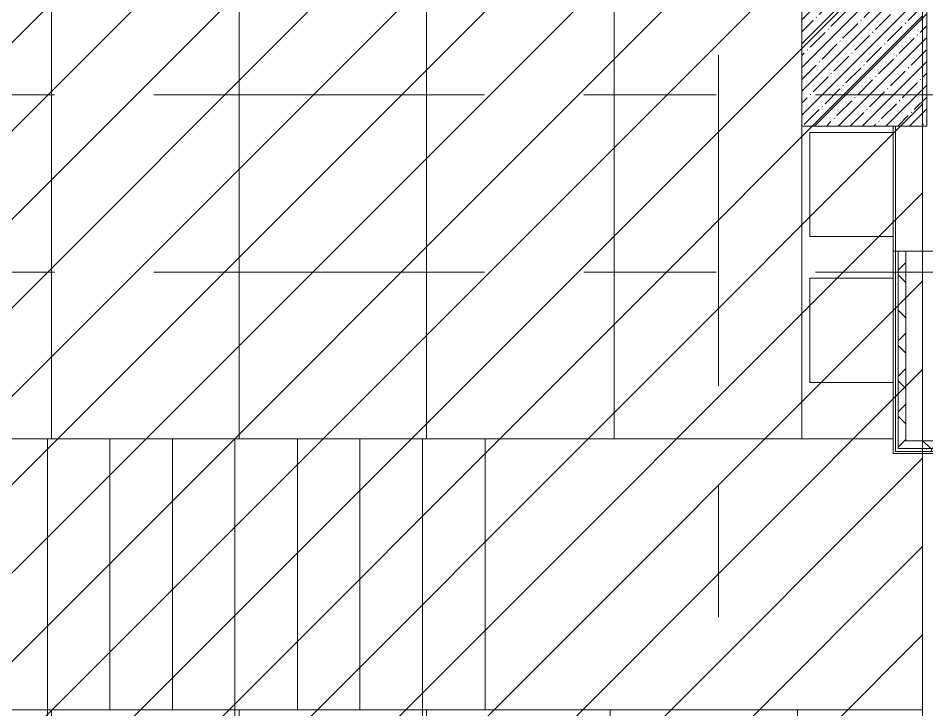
# Model space of a CAD drawing. Header units: millimetres. Extents: x -2911 to 185427, y -8553 to 29000.
# Drawn here: x 26250 to 30610, y 19200 to 22518 of the extents above; entities that cross this region are included whole.
import ezdxf

# ---------------------------------------------------------------- set-up
doc = ezdxf.new("R2010")
doc.units = ezdxf.units.MM
doc.linetypes.add('Осевая', pattern=[3175, 635, -476.25, 1587.5, -476.25])
for name, color, linetype, lineweight in [('A-DETL', 7, 'Continuous', 9), ('A-WALL', 7, 'Continuous', 9), ('I-WALL', 7, 'Continuous', 9), ('S-COLS', 7, 'Continuous', 9), ('S-STRS', 7, 'Continuous', 13), ('Оси-2', 7, 'Осевая', 9)]:
    doc.layers.add(name, color=color, linetype=linetype, lineweight=lineweight)
for name, color, linetype, lineweight, true_color in [('A-DETL-GENF-1', 7, 'Continuous', 9, 0xc0c0c0), ('A-WALL-1', 7, 'Continuous', 9, 0x3c3c3c), ('A-WALL-FNSH-1', 7, 'Continuous', 9, 0x3c3c3c), ('I-FURN-1', 7, 'Continuous', 9, 0xf0f0f0)]:
    doc.layers.add(name, color=color, linetype=linetype, lineweight=lineweight, true_color=true_color)
pattern_1 = [(0, (0, 0), (406.4, 101.6), [33.528, -271.272, 33.528, -271.272, -1625.6]), (0, (0, 0), (406.4, 101.6), [-609.6, 33.528, -576.072, 33.528, -271.272, -711.2]), (0, (0, 0), (406.4, 101.6), [-1524, 33.528, -169.672, 33.528, -474.472]), (120, (152.4, 50.8), (-291.18818, 301.15272), [33.528, -271.272, 33.528, -271.272, -1625.6]), (120, (152.4, 50.8), (-291.18818, 301.15272), [-609.6, 33.528, -576.072, 33.528, -271.272, -711.2]), (120, (152.4, 50.8), (-291.18818, 301.15272), [-1524, 33.528, -169.672, 33.528, -474.472]), (240, (203.2, 254), (-115.21182, -402.75272), [33.528, -271.272, 33.528, -271.272, -1625.6]), (240, (203.2, 254), (-115.21182, -402.75272), [-609.6, 33.528, -576.072, 33.528, -271.272, -711.2]), (240, (203.2, 254), (-115.21182, -402.75272), [-1524, 33.528, -169.672, 33.528, -474.472])]
pattern_2 = [(135, (0, 0), (-84.8528, -84.8528), []), (225, (0, 0), (84.8528, -84.8528), [])]

# ---------------------------------------------------------------- blocks, each defined once
blk = doc.blocks.new('Перекрытия 3 - Перекрытия 4-20977624-План размещения напольных электротехнических лючков и розеток 2 этажа в осях 1-12')
at = {"layer": 'S-STRS'}
for p, q in [((26410, 20500), (26410, 26270.4)), ((27310, 20500), (27310, 26270.4)), ((28210, 20500), (28210, 26270.4)), ((29110, 20500), (29110, 26270.4)), ((30010, 20500), (30010, 22000)), ((26410, 20500), (25510, 20500)), ((27310, 20500), (26410, 20500)), ((28210, 20500), (27310, 20500)), ((29110, 20500), (28210, 20500)), ((30010, 20500), (29110, 20500)), ((30449, 20500), (30010, 20500))]:
    blk.add_line(p, q, dxfattribs=at)
blk = doc.blocks.new('Подушка 500500  - Подушка 500500 -30734744-План размещения напольных электротехнических лючков и розеток 2 этажа в осях 1-12')
at = {"layer": 'I-FURN-1'}
for p, q in [((150, 250), (-250, 250)), ((-250, 250), (-250, -250)), ((-250, -250), (-250, 250)), ((-250, 250), (150, 250)), ((-250, -250), (150, -250)), ((150, -250), (-250, -250))]:
    blk.add_line(p, q, dxfattribs=at)
blk = doc.blocks.new('Подушка 500500  - Подушка 500х500 _второго цвета_-30765996-План размещения напольных электротехнических лючков и розеток 2 этажа в осях 1-12')
at = {"layer": 'I-FURN-1'}
for p, q in [((150, 250), (-250, 250)), ((-250, 250), (-250, -250)), ((-250, -250), (-250, 250)), ((-250, 250), (150, 250)), ((-250, -250), (150, -250)), ((150, -250), (-250, -250))]:
    blk.add_line(p, q, dxfattribs=at)
blk = doc.blocks.new('Перекрытия 2 - Перекрытия 4-32990152-План размещения напольных электротехнических лючков и розеток 2 этажа в осях 1-12')
at = {"layer": 'S-STRS'}
for p, q in [((25510, 19180), (26410, 19180)), ((26410, 19180), (27310, 19180)), ((26410, 15410.8), (26410, 19180)), ((27310, 19180), (28210, 19180)), ((27310, 15410.8), (27310, 19180)), ((28210, 19180), (29110, 19180)), ((28210, 15410.8), (28210, 19180)), ((29110, 19180), (30010, 19180)), ((29110, 15410.8), (29110, 19180)), ((30010, 19180), (30610, 19180)), ((30010, 15410.8), (30010, 19180)), ((30610, 18430), (30610, 19180))]:
    blk.add_line(p, q, dxfattribs=at)
blk = doc.blocks.new('BSC_Колонна _Прямоугольная - 600х600-V167-План размещения напольных электротехнических лючков и розеток 2 этажа в осях 1-12')
at = {"layer": 'S-COLS'}
h = blk.add_hatch(dxfattribs=at)
h.set_pattern_fill('FP_99', color=256, style=0, pattern_type=2)
h.set_pattern_definition([(45, (-30310, -22300), (-57.02463, 57.02463), []), (45, (-30252.975, -22300), (-57.02463, 57.02463), [100.806, -20.161, 3.353, -16.808])])
h.paths.add_polyline_path([(-300, -300), (300, -300), (300, 300), (-300, 300)])
for p, q in [((280, 300), (-300, 300)), ((-300, 300), (-300, -300)), ((300, 300), (280, 300)), ((300, -300), (300, 300)), ((-300, -300), (280, -300)), ((280, -300), (300, -300))]:
    blk.add_line(p, q, dxfattribs=at)

msp = doc.modelspace()

# ---------------------------------------------------------------- hatches: boundary and pattern name
at = {"layer": 'A-DETL-GENF-1'}
h = msp.add_hatch(dxfattribs=at)
h.set_pattern_fill('FP_100', color=256, style=0, pattern_type=2)
h.set_pattern_definition([(45, (0, 0), (-212.132, 212.132), [])])
h.paths.add_polyline_path([(30590, 15231), (30590, 26500), (21910, 26500), (21910, 26900), (14760, 26900), (14760, 24680), (14310.3, 24680), (14310.3, 15231), (27981.9, 15231)])
at = {"layer": 'I-WALL'}
h = msp.add_hatch(dxfattribs=at)
h.set_pattern_fill('FP_92', color=256, style=0, pattern_type=2)
h.set_pattern_definition(pattern_2)
h.paths.add_polyline_path([(30473, 20490), (30510, 20490), (30510, 21400), (30473, 21400), (30473, 20590)])
h.paths.add_polyline_path([(30473, 23500), (30510, 23500), (30510, 26401), (30473, 26401), (30473, 24255.2)])
h = msp.add_hatch(dxfattribs=at)
h.set_pattern_fill('FP_91', color=256, style=0, pattern_type=2)
h.set_pattern_definition(pattern_1)
h.paths.add_polyline_path([(30473, 20453), (30473, 21400), (30460, 21400), (30460, 20453)])
h.paths.add_polyline_path([(30460, 23500), (30473, 23500), (30473, 26364), (30460, 26364), (30460, 24255.2)])
h = msp.add_hatch(dxfattribs=at)
h.set_pattern_fill('FP_91', color=256, style=0, pattern_type=2)
h.set_pattern_definition(pattern_1)
h.paths.add_polyline_path([(33158.8, 20440), (33260, 20440), (33260, 20453), (30460, 20453), (30460, 20440), (33064, 20440)])
h = msp.add_hatch(dxfattribs=at)
h.set_pattern_fill('FP_92', color=256, style=0, pattern_type=2)
h.set_pattern_definition(pattern_2)
h.paths.add_polyline_path([(33273, 20453), (33273, 20490), (30473, 20490), (30473, 20453), (33260, 20453)])

# ---------------------------------------------------------------- linework, layer by layer
at = {"layer": 'A-DETL'}
for p, q in [((30590, 15231), (30590, 26500)), ((26410, 26450), (26410, 20500)), ((27310, 26450), (27310, 20500)), ((28210, 26450), (28210, 20500)), ((29110, 26450), (29110, 20500)), ((21890, 20500), (28781, 20500)), ((26390, 20500), (26390, 19200)), ((26690, 20500), (26690, 19200)), ((26990, 20500), (26990, 19200)), ((27290, 20500), (27290, 19200)), ((27590, 20500), (27590, 19200)), ((27890, 20500), (27890, 19200)), ((28190, 20500), (28190, 19200)), ((28490, 20500), (28490, 19200)), ((28760, 19200), (21890, 19200)), ((26410, 19200), (26410, 15231)), ((27310, 19200), (27310, 15231)), ((28210, 19200), (28210, 15231))]:
    msp.add_line(p, q, dxfattribs=at)
at = {"layer": 'A-WALL'}
for p, q in [((30473, 21400), (30473, 20453)), ((30510, 21400), (30510, 20490)), ((30473, 20453), (33273, 20453)), ((30510, 20490), (33310, 20490))]:
    msp.add_line(p, q, dxfattribs=at)
at = {"layer": 'A-WALL-1'}
for p, q in [((30810, 21400), (30460, 21400)), ((30460, 20440), (33064, 20440))]:
    msp.add_line(p, q, dxfattribs=at)
at = {"layer": 'A-WALL-FNSH-1'}
for p, q in [((30460, 21400), (30449, 21400)), ((30449, 21400), (30449, 20429)), ((30460, 20440), (30460, 21400)), ((30449, 20429), (33249, 20429))]:
    msp.add_line(p, q, dxfattribs=at)
at = {"layer": 'I-WALL'}
for p, q in [((30449, 21400), (30449, 22000)), ((30460, 22000), (30460, 21400))]:
    msp.add_line(p, q, dxfattribs=at)
at = {"layer": 'Оси-2'}
for p, q in [((29610, 593.7), (29610, 24898.1)), ((389, 22150), (35990, 22150)), ((389, 21300), (35990, 21300))]:
    msp.add_line(p, q, dxfattribs=at)

# ---------------------------------------------------------------- block references
at = {"layer": 'I-FURN-1'}
for name, p in [('Подушка 500500  - Подушка 500х500 _второго цвета_-30765996-План размещения напольных электротехнических лючков и розеток 2 этажа в осях 1-12', (30299, 21720)), ('Подушка 500500  - Подушка 500500 -30734744-План размещения напольных электротехнических лючков и розеток 2 этажа в осях 1-12', (30299, 21020))]:
    msp.add_blockref(name, p, dxfattribs=at)
at = {"layer": 'S-COLS'}
msp.add_blockref('BSC_Колонна _Прямоугольная - 600х600-V167-План размещения напольных электротехнических лючков и розеток 2 этажа в осях 1-12', (30310, 22300), dxfattribs=at)
at = {"layer": 'S-STRS'}
for name, p in [('Перекрытия 3 - Перекрытия 4-20977624-План размещения напольных электротехнических лючков и розеток 2 этажа в осях 1-12', (0, 0)), ('Перекрытия 2 - Перекрытия 4-32990152-План размещения напольных электротехнических лючков и розеток 2 этажа в осях 1-12', (-20, 20))]:
    msp.add_blockref(name, p, dxfattribs=at)

doc.saveas('drawing.dxf')
